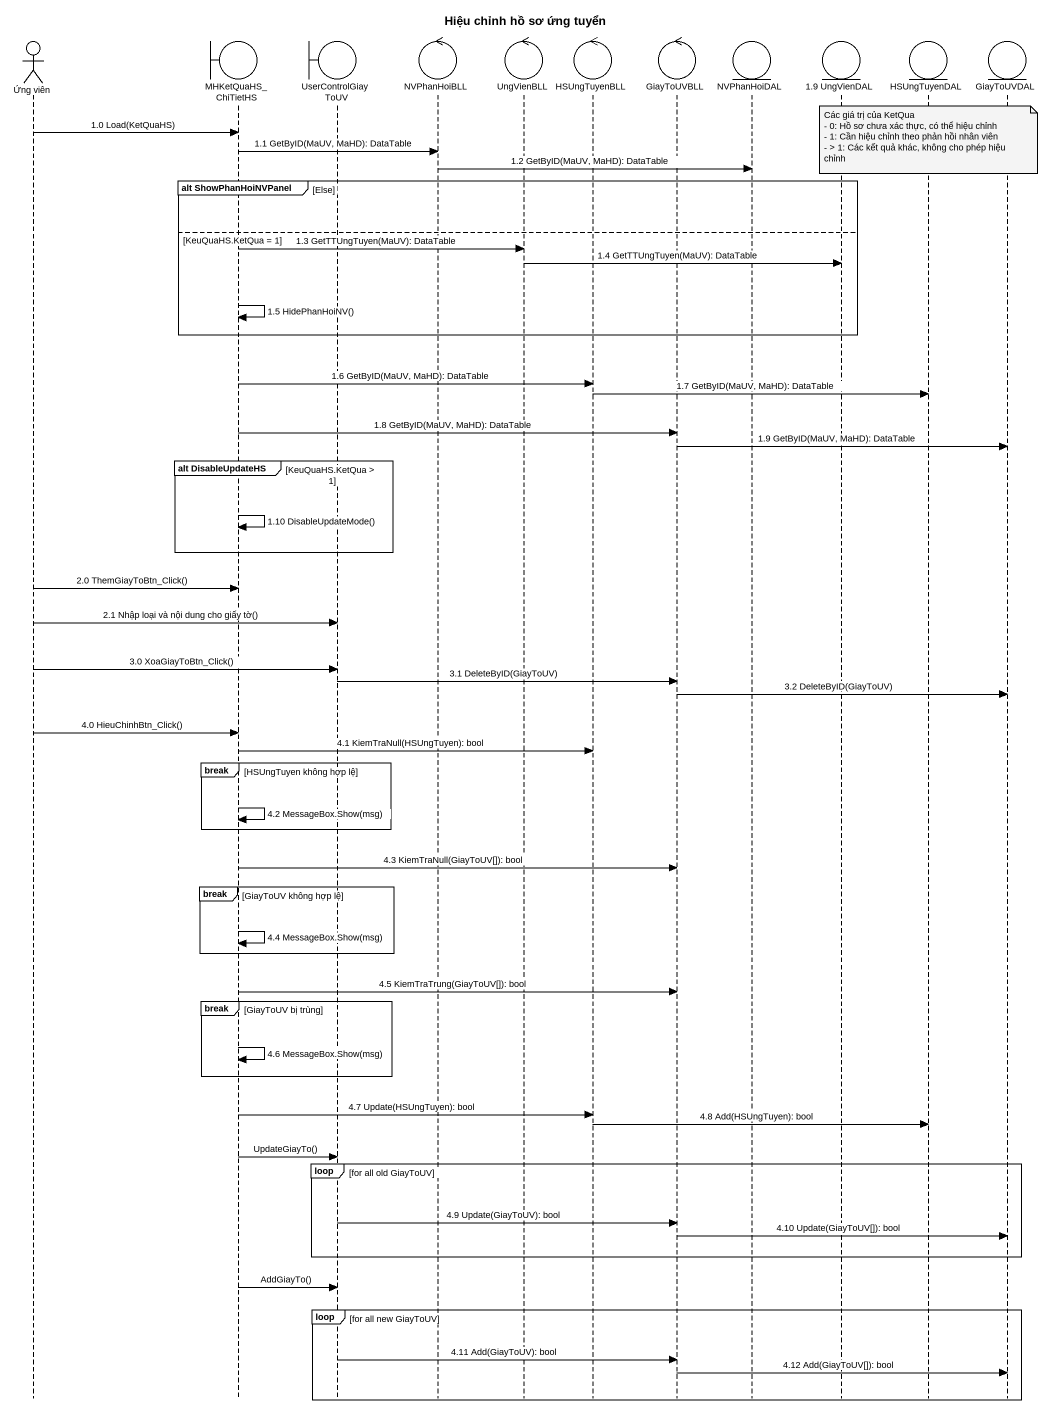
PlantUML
@startuml
title Hiệu chỉnh hồ sơ ứng tuyển
hide footbox
actor "Ứng viên" as Ứng_viên
boundary MHKetQuaHS_ChiTietHS
boundary UserControlGiayToUV
control NVPhanHoiBLL
control UngVienBLL
control HSUngTuyenBLL
control GiayToUVBLL
entity NVPhanHoiDAL
entity "1.9 UngVienDAL" as e1_9_UngVienDAL
entity HSUngTuyenDAL
entity GiayToUVDAL

Ứng_viên -> MHKetQuaHS_ChiTietHS : 1.0 Load(KetQuaHS)
note over HSUngTuyenDAL
  Các giá trị của KetQua
  - 0: Hồ sơ chưa xác thực, có thể hiệu chỉnh
  - 1: Cần hiệu chỉnh theo phản hồi nhân viên
  - > 1: Các kết quả khác, không cho phép hiệu chỉnh
end note
MHKetQuaHS_ChiTietHS -> NVPhanHoiBLL : 1.1 GetByID(MaUV, MaHD): DataTable
NVPhanHoiBLL -> NVPhanHoiDAL : 1.2 GetByID(MaUV, MaHD): DataTable
group alt ShowPhanHoiNVPanel [Else]
else KeuQuaHS.KetQua = 1
  MHKetQuaHS_ChiTietHS -> UngVienBLL : 1.3 GetTTUngTuyen(MaUV): DataTable
  UngVienBLL -> e1_9_UngVienDAL : 1.4 GetTTUngTuyen(MaUV): DataTable
  MHKetQuaHS_ChiTietHS -> MHKetQuaHS_ChiTietHS : 1.5 HidePhanHoiNV()
end
MHKetQuaHS_ChiTietHS -> HSUngTuyenBLL : 1.6 GetByID(MaUV, MaHD): DataTable
HSUngTuyenBLL -> HSUngTuyenDAL : 1.7 GetByID(MaUV, MaHD): DataTable
MHKetQuaHS_ChiTietHS -> GiayToUVBLL : 1.8 GetByID(MaUV, MaHD): DataTable
GiayToUVBLL -> GiayToUVDAL : 1.9 GetByID(MaUV, MaHD): DataTable
group alt DisableUpdateHS [KeuQuaHS.KetQua > 1]
  MHKetQuaHS_ChiTietHS -> MHKetQuaHS_ChiTietHS : 1.10 DisableUpdateMode()
end
Ứng_viên -> MHKetQuaHS_ChiTietHS : 2.0 ThemGiayToBtn_Click()
Ứng_viên -> UserControlGiayToUV : 2.1 Nhập loại và nội dung cho giấy tờ()
Ứng_viên -> UserControlGiayToUV : 3.0 XoaGiayToBtn_Click()
UserControlGiayToUV -> GiayToUVBLL : 3.1 DeleteByID(GiayToUV)
GiayToUVBLL -> GiayToUVDAL : 3.2 DeleteByID(GiayToUV)
Ứng_viên -> MHKetQuaHS_ChiTietHS : 4.0 HieuChinhBtn_Click()
MHKetQuaHS_ChiTietHS -> HSUngTuyenBLL : 4.1 KiemTraNull(HSUngTuyen): bool
break HSUngTuyen không hợp lệ
  MHKetQuaHS_ChiTietHS -> MHKetQuaHS_ChiTietHS : 4.2 MessageBox.Show(msg)
end
MHKetQuaHS_ChiTietHS -> GiayToUVBLL : 4.3 KiemTraNull(GiayToUV[]): bool
break GiayToUV không hợp lệ
  MHKetQuaHS_ChiTietHS -> MHKetQuaHS_ChiTietHS : 4.4 MessageBox.Show(msg)
end
MHKetQuaHS_ChiTietHS -> GiayToUVBLL : 4.5 KiemTraTrung(GiayToUV[]): bool
break GiayToUV bị trùng
  MHKetQuaHS_ChiTietHS -> MHKetQuaHS_ChiTietHS : 4.6 MessageBox.Show(msg)
end
MHKetQuaHS_ChiTietHS -> HSUngTuyenBLL : 4.7 Update(HSUngTuyen): bool
HSUngTuyenBLL -> HSUngTuyenDAL : 4.8 Add(HSUngTuyen): bool
MHKetQuaHS_ChiTietHS -> UserControlGiayToUV : UpdateGiayTo()
loop for all old GiayToUV
  UserControlGiayToUV -> GiayToUVBLL : 4.9 Update(GiayToUV): bool
  GiayToUVBLL -> GiayToUVDAL : 4.10 Update(GiayToUV[]): bool
end
MHKetQuaHS_ChiTietHS -> UserControlGiayToUV : AddGiayTo()
loop for all new GiayToUV
  UserControlGiayToUV -> GiayToUVBLL : 4.11 Add(GiayToUV): bool
  GiayToUVBLL -> GiayToUVDAL : 4.12 Add(GiayToUV[]): bool
end
@enduml
